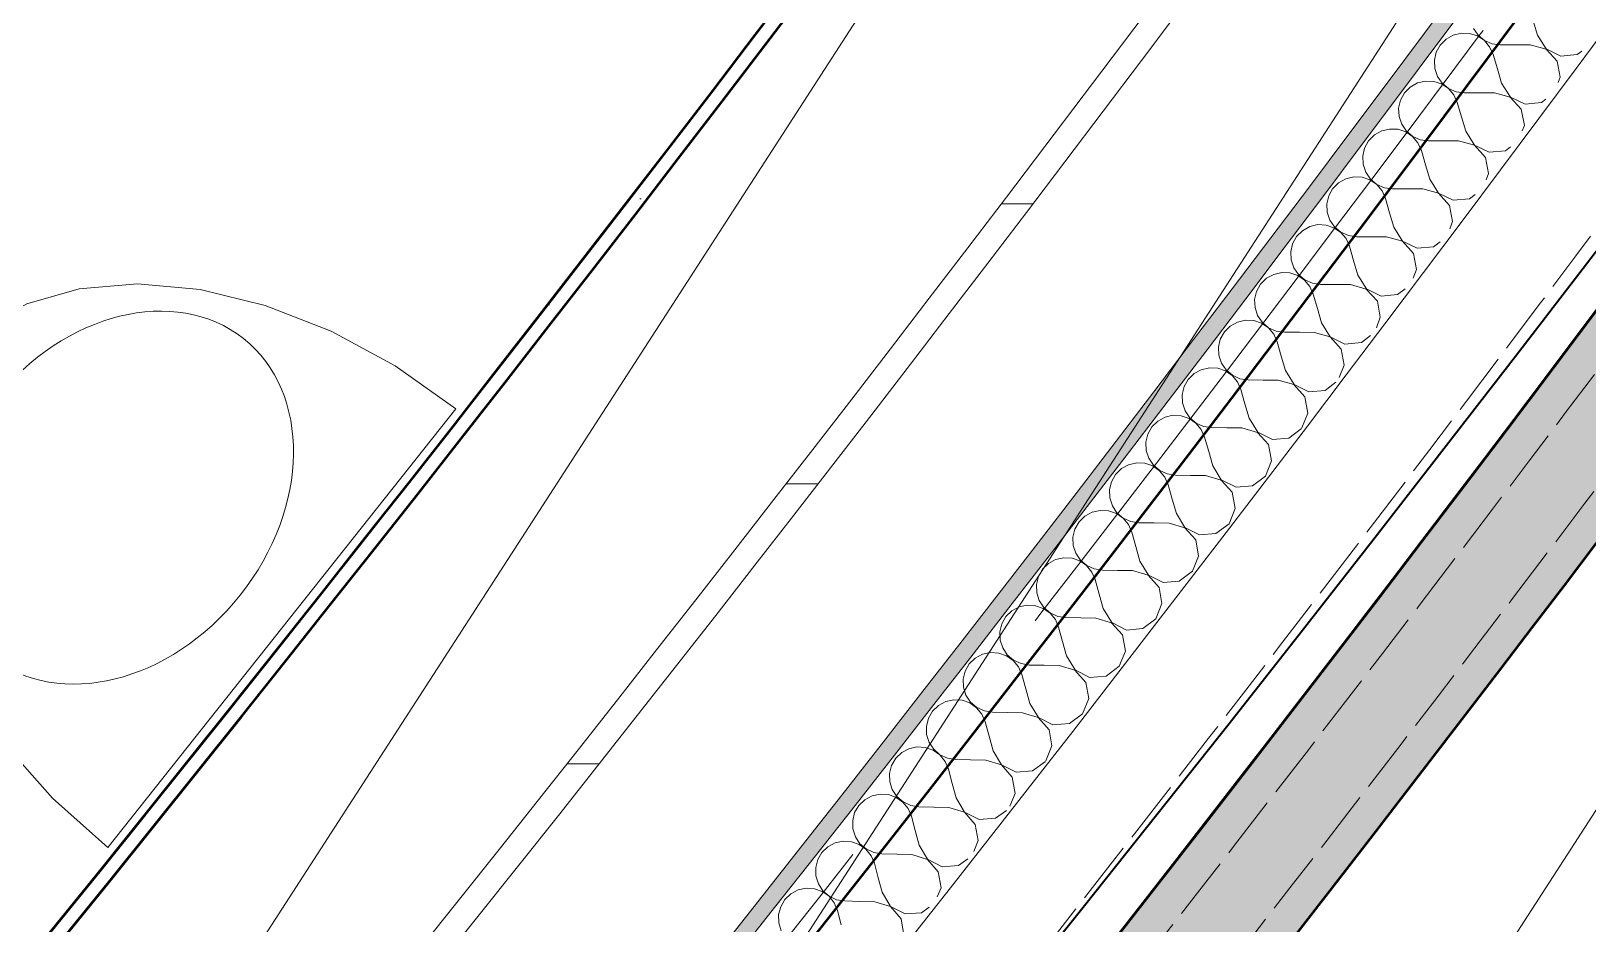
# Model space of a CAD drawing. Header units: millimetres. Extents: x -89663 to 74273, y -103666 to 18539.
# Drawn here: x -5369 to -4258, y -61114 to -60477 of the extents above; entities that cross this region are included whole.
import ezdxf
from ezdxf.enums import TextEntityAlignment as Align

# ---------------------------------------------------------------- set-up
doc = ezdxf.new("R2010")
doc.units = ezdxf.units.MM
doc.header["$MEASUREMENT"] = 0
doc.linetypes.add('Double Dashed', pattern=[1093.611073, 529.166651, -211.666656, 141.111112, -211.666656])
doc.linetypes.add('Hidden Line', pattern=[55, 45, -10])
for name, color, linetype, lineweight, true_color in [('0_Pen_No__29', 7, 'Continuous', 50, 0x2a2a2a), ('A-60-M_Mechanical_Pen_No__29', 7, 'Continuous', 50, 0x2a2a2a), ('New_A-05-M_Gross_Int_WC_s_Pen_No__74', 7, 'Continuous', 20, 0x606060), ('New_A-15-MG_Structural_Grid_Phase_2_Pen_No__222', 7, 'Continuous', 13, 0x65af33), ('New_A-20-M_Hard_Landscape_Pen_No__53', 7, 'Continuous', 35, 0x444444), ('New_A-25-M_Wall_Ext_Pen_No__107', 7, 'Continuous', 15, 0xa6a6a6), ('New_A-25-M_Wall_Ext_Pen_No__27', 7, 'Continuous', 50, 0x2a2a2a), ('New_A-25-M_Wall_Int_Pen_No__107', 7, 'Continuous', 15, 0xa6a6a6), ('New_A-25-M_Wall_Int_Pen_No__149', 7, 'Continuous', 0, 0x2a2a2a), ('New_A-35-M_FFE_Sanitary_Pen_No__211', 7, 'Continuous', 13, 0xebf6ff), ('New_A-35-M_FFE_Sanitary_Pen_No__27', 7, 'Continuous', 50, 0x2a2a2a), ('New_A-35-M_FFE_Sanitary_Pen_No__64', 7, 'Continuous', 20, 0x606060)]:
    doc.layers.add(name, color=color, linetype=linetype, lineweight=lineweight, true_color=true_color)
for name, color, linetype in [('A-20-M_Floor_Slab', 7, 'Continuous'), ('A-25-M_Wall_Ext', 7, 'Continuous'), ('New_A-05-M_Gross_Int_WC_s', 7, 'Continuous'), ('New_A-15-MG_Structural_Grid_Phase_2', 7, 'Continuous'), ('New_A-20-M_Hard_Landscape', 7, 'Continuous'), ('New_A-25-M_Wall_Ext', 7, 'Continuous'), ('New_A-25-M_Wall_Int', 7, 'Continuous'), ('New_A-35-M_FFE_Sanitary', 7, 'Continuous'), ('New_A-40-M_Soft_Landscaping_P2', 7, 'Continuous')]:
    doc.layers.add(name, color=color, linetype=linetype)
for name, color, linetype, lineweight in [('A-20-M_Floor_Slab_Pen_No__89', 8, 'Continuous', 20), ('A-25-M_Wall_Ext_Pen_No__87', 8, 'Continuous', 20), ('New_A-25-M_Wall_Ext_Pen_No__87', 8, 'Continuous', 20), ('New_A-25-M_Wall_Int_Pen_No__193', 7, 'Continuous', 18), ('New_A-40-M_Soft_Landscaping_P2_Pen_No__150', 7, 'Continuous', 0), ('New_ArchiCAD Zone Stamps_Pen_No__6', 7, 'Continuous', 35)]:
    doc.layers.add(name, color=color, linetype=linetype, lineweight=lineweight)
doc.styles.add('GENERATED_STYLE_1', font='')
doc.styles.add('GENERATED_STYLE_3', font='')
doc.styles.add('GENERATED_STYLE_4', font='')
doc.styles.get('GENERATED_STYLE_1').set_extended_font_data('Arial', bold=True)
doc.styles.get('GENERATED_STYLE_3').set_extended_font_data('Arial')
doc.styles.get('GENERATED_STYLE_4').set_extended_font_data('Swis721 BT')

# ---------------------------------------------------------------- blocks, each defined once
blk = doc.blocks.new('Mesh_6_1', base_point=(-2004.1, -57229.4))
at = {"layer": 'New_A-20-M_Hard_Landscape_Pen_No__53', "linetype": 'Continuous', "flags": 128}
blk.add_lwpolyline([(-2004.1, -57229.4, -0.183374), (-18001.8, -70543.4), (-17579.3, -76160.8), (-17223, -76133.9), (-14657.1, -75939.9), (-15007.7, -71280.4, 0.205807), (-603, -57840.4)], format="xyb", close=True, dxfattribs=at)
blk = doc.blocks.new('Male WC_INB 0163_43_1', base_point=(-7292.1, -60664.2))
at = {"layer": 'New_A-05-M_Gross_Int_WC_s_Pen_No__74', "linetype": 'Continuous'}
blk.add_arc((-26580.2, -43935.2), 27309.7, 312.41044, 326.00205, dxfattribs=at)
at = {"layer": 'New_ArchiCAD Zone Stamps_Pen_No__6'}
for tag, height, style, p in [('ROOM_NAME', 250, 'GENERATED_STYLE_1', (-7557.7, -59352)), ('zoneNameLine2', 250, 'GENERATED_STYLE_1', (-7746.1, -59784.1)), ('ROOM_NUMBER', 200, 'GENERATED_STYLE_3', (-7934.5, -60204.8)), ('measuredAreaCode', 200, 'GENERATED_STYLE_3', (-8091.6, -60564.9)), ('DUMMY_649', 200, 'GENERATED_STYLE_3', (-7784.2, -60699)), ('DUMMY_650', 200, 'GENERATED_STYLE_3', (-7294.8, -60912.3)), ('DUMMY_651', 133.3, 'GENERATED_STYLE_3', (-7015.5, -61018.9))]:
    blk.add_attdef(tag, text='', height=height, rotation=336.4404, dxfattribs=dict(at, style=style)).set_placement(p, align=Align.TOP_LEFT)
blk = doc.blocks.new('Mesh_26_1', base_point=(-15007.7, -71280.4))
at = {"layer": 'New_A-40-M_Soft_Landscaping_P2_Pen_No__150', "linetype": 'Continuous', "flags": 128}
blk.add_lwpolyline([(-15007.7, -71280.4), (-14657.1, -75939.9, 0.09191), (5945.5, -69347.8), (9078.1, -62163.8), (-603, -57840.4, -0.205807)], format="xyb", close=True, dxfattribs=at)
blk = doc.blocks.new('Slab_69_1', base_point=(-4661.6, -61666.9))
at = {"layer": 'A-20-M_Floor_Slab_Pen_No__89', "linetype": 'Continuous', "flags": 128}
blk.add_lwpolyline([(-4661.6, -61666.9), (-5233.2, -61169.7), (-2072.9, -56277.4), (-1394, -56608.6)], close=True, dxfattribs=at)
blk = doc.blocks.new('Slab_70_1', base_point=(-5233.2, -61169.7))
at = {"layer": 'A-20-M_Floor_Slab_Pen_No__89', "linetype": 'Continuous', "flags": 128}
blk.add_lwpolyline([(-5233.2, -61169.7), (-4985.5, -61385.1), (-1778.7, -56420.9), (-2072.9, -56277.4)], close=True, dxfattribs=at)
blk = doc.blocks.new('Wall_53_1', base_point=(-38176, -69536.6))
at = {"layer": 'New_A-25-M_Wall_Ext_Pen_No__107', "linetype": 'Continuous', "lineweight": 0, "true_color": 0x535353}
blk.add_hatch(color=251, dxfattribs=at).paths.add_polyline_path([(-7888.7, -64664.4), (-7855.1, -64701.5), (-7821.6, -64738.5, 0.106432), (-877.5, -55078.3), (-969.2, -55038.4, -0.106432)])
at = {"layer": 'New_A-25-M_Wall_Ext_Pen_No__27', "linetype": 'Continuous'}
for radius, end in [(28161.8, 336.44044), (28261.8, 331.6191)]:
    blk.add_arc((-26783.5, -43782), radius, 312.13949, end, dxfattribs=at)
blk = doc.blocks.new('Wall_55_1', base_point=(-38175.9, -69536.5))
at = {"layer": 'New_A-25-M_Wall_Ext_Pen_No__87', "linetype": 'Hidden Line'}
for radius in [28161.8, 28211.8]:
    blk.add_arc((-26758.9, -43792.8), radius, 246.08329, 336.44041, dxfattribs=at)
blk = doc.blocks.new('Wall_120_1', base_point=(-8161.2, -64098.5))
at = {"layer": 'New_A-35-M_FFE_Sanitary_Pen_No__211', "linetype": 'Continuous'}
h = blk.add_hatch(dxfattribs=at)
h.set_pattern_fill('Plaster_0001', color=256, style=0, pattern_type=2)
h.set_pattern_definition([(229.20706, (0, 0), (-131.12933, 113.1596), [0, -100]), (229.20706, (32.9, -94.43), (-131.12933, 113.1596), [0, -100])])
h.paths.add_polyline_path([(-8154.4, -64105.9, 0.059246), (-3930.6, -59211.3), (-3938.9, -59205.7, -0.059154), (-8153.8, -64091.8)])
at = {"layer": 'New_A-35-M_FFE_Sanitary_Pen_No__27', "linetype": 'Continuous'}
for radius, start, end in [(27366.5, 312.44686, 325.98819), (27376.5, 312.42597, 325.98824)]:
    blk.add_arc((-26623.6, -43897.9), radius, start, end, dxfattribs=at)
blk = doc.blocks.new('Wall_231_1', base_point=(-38294.6, -69816.9))
at = {"layer": 'A-25-M_Wall_Ext_Pen_No__87', "linetype": 'Hidden Line'}
for radius, start, end in [(28130.8, 246.16287, 336.76285), (28469.8, 246.15506, 336.76093)]:
    blk.add_arc((-26785.3, -43777.2), radius, start, end, dxfattribs=at)
blk = doc.blocks.new('*X703')
at = {"layer": 'New_A-25-M_Wall_Int_Pen_No__107', "linetype": 'Continuous'}
for p, q in [((-4336.4, -60479.4), (-4339.7, -60474.6)), ((-4294, -60479.4), (-4297.1, -60469.1)), ((-4366.2, -60491.6), (-4363.4, -60486.5)), ((-4363.4, -60486.5), (-4359.2, -60482.3)), ((-4359.2, -60482.3), (-4354.1, -60479.4)), ((-4354.1, -60479.4), (-4348.3, -60478)), ((-4348.3, -60478), (-4342.4, -60478.2)), ((-4342.4, -60478.2), (-4336.8, -60480)), ((-4336.8, -60480), (-4331.9, -60483.3)), ((-4331.8, -60483.2), (-4336.4, -60479.4)), ((-4331.9, -60483.3), (-4328.1, -60487.8)), ((-4326.4, -60485.6), (-4331.8, -60483.2)), ((-4328.1, -60487.8), (-4325.6, -60493.2)), ((-4320.5, -60486.4), (-4326.4, -60485.6)), ((-4309.8, -60486.3), (-4320.5, -60486.4)), ((-4299.1, -60486.3), (-4309.8, -60486.3)), ((-4299.1, -60486.3), (-4287.8, -60489.4)), ((-4287.7, -60489.3), (-4294, -60479.4)), ((-4367.5, -60497.4), (-4366.2, -60491.6)), ((-4367.2, -60503.3), (-4367.5, -60497.4)), ((-4322.6, -60503.5), (-4325.6, -60493.2)), ((-4287.8, -60489.4), (-4279.9, -60498)), ((-4277.2, -60494.4), (-4287.7, -60489.3)), ((-4279.9, -60498), (-4277.7, -60509.5)), ((-4265.5, -60493.2), (-4277.2, -60494.4)), ((-4262.4, -60490.8), (-4265.5, -60493.2)), ((-4365.3, -60508.9), (-4367.2, -60503.3)), ((-4361.9, -60513.7), (-4365.3, -60508.9)), ((-4319.6, -60513.8), (-4322.6, -60503.5)), ((-4277.7, -60509.5), (-4279.1, -60513.3)), ((-4391.8, -60525.9), (-4388.9, -60520.7)), ((-4388.9, -60520.7), (-4384.8, -60516.5)), ((-4384.8, -60516.5), (-4379.6, -60513.6)), ((-4379.6, -60513.6), (-4373.9, -60512.3)), ((-4373.9, -60512.3), (-4368, -60512.5)), ((-4368, -60512.5), (-4362.4, -60514.3)), ((-4362.4, -60514.3), (-4357.5, -60517.6)), ((-4357.4, -60517.5), (-4361.9, -60513.7)), ((-4357.5, -60517.6), (-4353.6, -60522.1)), ((-4351.9, -60519.9), (-4357.4, -60517.5)), ((-4346.1, -60520.7), (-4351.9, -60519.9)), ((-4335.4, -60520.7), (-4346.1, -60520.7)), ((-4324.7, -60520.6), (-4335.4, -60520.7)), ((-4324.7, -60520.6), (-4313.4, -60523.8)), ((-4313.3, -60523.7), (-4319.6, -60513.8)), ((-4393.1, -60531.6), (-4391.8, -60525.9)), ((-4392.8, -60537.5), (-4393.1, -60531.6)), ((-4353.6, -60522.1), (-4351.2, -60527.5)), ((-4348.2, -60537.8), (-4351.2, -60527.5)), ((-4313.4, -60523.8), (-4305.5, -60532.4)), ((-4302.8, -60528.8), (-4313.3, -60523.7)), ((-4305.5, -60532.4), (-4303.3, -60543.9)), ((-4291.1, -60527.6), (-4302.8, -60528.8)), ((-4287.9, -60525.2), (-4291.1, -60527.6)), ((-4390.9, -60543.1), (-4392.8, -60537.5)), ((-4387.5, -60548), (-4390.9, -60543.1)), ((-4345.2, -60548.1), (-4348.2, -60537.8)), ((-4303.3, -60543.9), (-4304.8, -60547.9)), ((-4417.4, -60560.1), (-4414.5, -60554.9)), ((-4414.5, -60554.9), (-4410.4, -60550.7)), ((-4410.4, -60550.7), (-4405.2, -60547.9)), ((-4405.2, -60547.9), (-4399.5, -60546.5)), ((-4399.5, -60546.5), (-4393.6, -60546.7)), ((-4393.6, -60546.7), (-4388, -60548.6)), ((-4388, -60548.6), (-4383.1, -60551.9)), ((-4383, -60551.8), (-4387.5, -60548)), ((-4383.1, -60551.9), (-4379.3, -60556.4)), ((-4377.6, -60554.1), (-4383, -60551.8)), ((-4371.7, -60554.9), (-4377.6, -60554.1)), ((-4361, -60554.9), (-4371.7, -60554.9)), ((-4350.3, -60554.9), (-4361, -60554.9)), ((-4350.3, -60554.9), (-4339, -60558.1)), ((-4338.9, -60558), (-4345.2, -60548.1)), ((-4418.7, -60565.8), (-4417.4, -60560.1)), ((-4418.4, -60571.7), (-4418.7, -60565.8)), ((-4379.3, -60556.4), (-4376.8, -60561.8)), ((-4373.8, -60572.1), (-4376.8, -60561.8)), ((-4339, -60558.1), (-4331.1, -60566.8)), ((-4328.4, -60563.1), (-4338.9, -60558)), ((-4316.7, -60562), (-4328.4, -60563.1)), ((-4313.2, -60559.3), (-4316.7, -60562)), ((-4416.5, -60577.3), (-4418.4, -60571.7)), ((-4413.2, -60582.2), (-4416.5, -60577.3)), ((-4370.8, -60582.4), (-4373.8, -60572.1)), ((-4331.1, -60566.8), (-4328.9, -60578.3)), ((-4440.2, -60589.1), (-4436, -60584.9)), ((-4436, -60584.9), (-4430.9, -60582)), ((-4430.9, -60582), (-4425.1, -60580.7)), ((-4425.1, -60580.7), (-4419.2, -60580.9)), ((-4419.2, -60580.9), (-4413.6, -60582.8)), ((-4413.6, -60582.8), (-4408.7, -60586.1)), ((-4408.6, -60586), (-4413.2, -60582.2)), ((-4408.7, -60586.1), (-4404.9, -60590.6)), ((-4403.2, -60588.4), (-4408.6, -60586)), ((-4397.4, -60589.2), (-4403.2, -60588.4)), ((-4364.6, -60592.3), (-4370.8, -60582.4)), ((-4328.9, -60578.3), (-4330.6, -60582.8)), ((-4444.4, -60600), (-4443, -60594.2)), ((-4443, -60594.2), (-4440.2, -60589.1)), ((-4404.9, -60590.6), (-4402.5, -60596)), ((-4399.5, -60606.3), (-4402.5, -60596)), ((-4386.7, -60589.2), (-4397.4, -60589.2)), ((-4375.9, -60589.2), (-4386.7, -60589.2)), ((-4375.9, -60589.2), (-4364.7, -60592.4)), ((-4364.7, -60592.4), (-4356.8, -60601)), ((-4354.1, -60597.4), (-4364.6, -60592.3)), ((-4342.4, -60596.3), (-4354.1, -60597.4)), ((-4338.4, -60593.2), (-4342.4, -60596.3)), ((-4444.1, -60605.9), (-4444.4, -60600)), ((-4442.2, -60611.5), (-4444.1, -60605.9)), ((-4396.5, -60616.6), (-4399.5, -60606.3)), ((-4356.8, -60601), (-4354.6, -60612.6)), ((-4465.9, -60623.2), (-4461.7, -60619.1)), ((-4461.7, -60619.1), (-4456.6, -60616.2)), ((-4456.6, -60616.2), (-4450.8, -60614.8)), ((-4450.8, -60614.8), (-4444.9, -60615.1)), ((-4444.9, -60615.1), (-4439.3, -60617)), ((-4438.9, -60616.4), (-4442.2, -60611.5)), ((-4439.3, -60617), (-4434.4, -60620.3)), ((-4434.3, -60620.1), (-4438.9, -60616.4)), ((-4434.4, -60620.3), (-4430.6, -60624.8)), ((-4428.9, -60622.5), (-4434.3, -60620.1)), ((-4390.3, -60626.5), (-4396.5, -60616.6)), ((-4354.6, -60612.6), (-4356.6, -60617.8)), ((-4470.1, -60634.1), (-4468.8, -60628.4)), ((-4468.8, -60628.4), (-4465.9, -60623.2)), ((-4430.6, -60624.8), (-4428.2, -60630.2)), ((-4423.1, -60623.4), (-4428.9, -60622.5)), ((-4425.2, -60640.5), (-4428.2, -60630.2)), ((-4412.4, -60623.4), (-4423.1, -60623.4)), ((-4401.7, -60623.4), (-4412.4, -60623.4)), ((-4401.7, -60623.4), (-4390.4, -60626.6)), ((-4390.4, -60626.6), (-4382.5, -60635.3)), ((-4379.8, -60631.7), (-4390.3, -60626.5)), ((-4368.1, -60630.6), (-4379.8, -60631.7)), ((-4363.5, -60627), (-4368.1, -60630.6)), ((-4469.8, -60640), (-4470.1, -60634.1)), ((-4468, -60645.6), (-4469.8, -60640)), ((-4422.3, -60650.8), (-4425.2, -60640.5)), ((-4382.5, -60635.3), (-4380.3, -60646.8)), ((-4491.7, -60657.3), (-4487.5, -60653.1)), ((-4487.5, -60653.1), (-4482.3, -60650.3)), ((-4482.3, -60650.3), (-4476.6, -60648.9)), ((-4476.6, -60648.9), (-4470.7, -60649.2)), ((-4470.7, -60649.2), (-4465.1, -60651.1)), ((-4464.6, -60650.5), (-4468, -60645.6)), ((-4465.1, -60651.1), (-4460.2, -60654.4)), ((-4460.1, -60654.3), (-4464.6, -60650.5)), ((-4460.2, -60654.4), (-4456.4, -60659)), ((-4454.7, -60656.7), (-4460.1, -60654.3)), ((-4416.1, -60660.7), (-4422.3, -60650.8)), ((-4380.3, -60646.8), (-4382.8, -60653)), ((-4495.9, -60668.2), (-4494.5, -60662.5)), ((-4494.5, -60662.5), (-4491.7, -60657.3)), ((-4456.4, -60659), (-4454, -60664.4)), ((-4448.8, -60657.5), (-4454.7, -60656.7)), ((-4451, -60674.6), (-4454, -60664.4)), ((-4438.1, -60657.6), (-4448.8, -60657.5)), ((-4427.4, -60657.6), (-4438.1, -60657.6)), ((-4427.4, -60657.6), (-4416.2, -60660.9)), ((-4416.2, -60660.9), (-4408.3, -60669.5)), ((-4405.6, -60665.9), (-4416.1, -60660.7)), ((-4393.9, -60664.8), (-4405.6, -60665.9)), ((-4388.4, -60660.6), (-4393.9, -60664.8)), ((-4495.6, -60674.1), (-4495.9, -60668.2)), ((-4493.8, -60679.7), (-4495.6, -60674.1)), ((-4448.1, -60684.9), (-4451, -60674.6)), ((-4408.3, -60669.5), (-4406.2, -60681)), ((-4517.5, -60691.4), (-4513.3, -60687.2)), ((-4513.3, -60687.2), (-4508.1, -60684.4)), ((-4508.1, -60684.4), (-4502.4, -60683)), ((-4502.4, -60683), (-4496.5, -60683.3)), ((-4496.5, -60683.3), (-4490.9, -60685.2)), ((-4490.4, -60684.6), (-4493.8, -60679.7)), ((-4490.9, -60685.2), (-4486, -60688.5)), ((-4485.9, -60688.4), (-4490.4, -60684.6)), ((-4486, -60688.5), (-4482.2, -60693.1)), ((-4480.5, -60690.8), (-4485.9, -60688.4)), ((-4441.9, -60694.9), (-4448.1, -60684.9)), ((-4406.2, -60681), (-4409, -60688.5)), ((-4521.7, -60702.2), (-4520.4, -60696.5)), ((-4520.4, -60696.5), (-4517.5, -60691.4)), ((-4482.2, -60693.1), (-4479.8, -60698.5)), ((-4474.7, -60691.6), (-4480.5, -60690.8)), ((-4476.9, -60708.8), (-4479.8, -60698.5)), ((-4463.9, -60691.7), (-4474.7, -60691.6)), ((-4453.2, -60691.8), (-4463.9, -60691.7)), ((-4453.2, -60691.8), (-4442, -60695)), ((-4442, -60695), (-4434.1, -60703.7)), ((-4431.4, -60700.1), (-4441.9, -60694.9)), ((-4419.7, -60699), (-4431.4, -60700.1)), ((-4413.2, -60694.1), (-4419.7, -60699)), ((-4521.5, -60708.1), (-4521.7, -60702.2)), ((-4519.6, -60713.7), (-4521.5, -60708.1)), ((-4473.9, -60719.1), (-4476.9, -60708.8)), ((-4434.1, -60703.7), (-4432, -60715.2)), ((-4543.3, -60725.4), (-4539.2, -60721.2)), ((-4539.2, -60721.2), (-4534, -60718.4)), ((-4534, -60718.4), (-4528.2, -60717)), ((-4528.2, -60717), (-4522.3, -60717.3)), ((-4522.3, -60717.3), (-4516.7, -60719.2)), ((-4516.3, -60718.6), (-4519.6, -60713.7)), ((-4516.7, -60719.2), (-4511.9, -60722.6)), ((-4511.8, -60722.4), (-4516.3, -60718.6)), ((-4467.8, -60729), (-4473.9, -60719.1)), ((-4432, -60715.2), (-4435.5, -60724.1)), ((-4547.6, -60736.2), (-4546.2, -60730.5)), ((-4546.2, -60730.5), (-4543.3, -60725.4)), ((-4511.9, -60722.6), (-4508.1, -60727.1)), ((-4506.4, -60724.9), (-4511.8, -60722.4)), ((-4508.1, -60727.1), (-4505.7, -60732.5)), ((-4500.5, -60725.7), (-4506.4, -60724.9)), ((-4502.8, -60742.8), (-4505.7, -60732.5)), ((-4489.8, -60725.8), (-4500.5, -60725.7)), ((-4479.1, -60725.9), (-4489.8, -60725.8)), ((-4479.1, -60725.9), (-4467.9, -60729.1)), ((-4467.9, -60729.1), (-4460, -60737.8)), ((-4457.3, -60734.2), (-4467.8, -60729)), ((-4445.6, -60733.2), (-4457.3, -60734.2)), ((-4437.9, -60727.3), (-4445.6, -60733.2)), ((-4547.4, -60742.1), (-4547.6, -60736.2)), ((-4545.5, -60747.8), (-4547.4, -60742.1)), ((-4499.8, -60753.1), (-4502.8, -60742.8)), ((-4460, -60737.8), (-4457.9, -60749.4)), ((-4569.3, -60759.3), (-4565.1, -60755.2)), ((-4565.1, -60755.2), (-4559.9, -60752.4)), ((-4559.9, -60752.4), (-4554.2, -60751)), ((-4554.2, -60751), (-4548.3, -60751.3)), ((-4548.3, -60751.3), (-4542.7, -60753.2)), ((-4542.2, -60752.7), (-4545.5, -60747.8)), ((-4542.7, -60753.2), (-4537.8, -60756.6)), ((-4537.7, -60756.5), (-4542.2, -60752.7)), ((-4493.7, -60763.1), (-4499.8, -60753.1)), ((-4457.9, -60749.4), (-4462.1, -60760)), ((-4573.6, -60770.2), (-4572.2, -60764.5)), ((-4572.2, -60764.5), (-4569.3, -60759.3)), ((-4537.8, -60756.6), (-4534, -60761.2)), ((-4532.3, -60758.9), (-4537.7, -60756.5)), ((-4534, -60761.2), (-4531.6, -60766.6)), ((-4526.4, -60759.8), (-4532.3, -60758.9)), ((-4515.7, -60759.9), (-4526.4, -60759.8)), ((-4505, -60759.9), (-4515.7, -60759.9)), ((-4505, -60759.9), (-4493.8, -60763.2)), ((-4493.8, -60763.2), (-4486, -60771.9)), ((-4483.2, -60768.3), (-4493.7, -60763.1)), ((-4462.4, -60760.4), (-4471.6, -60767.3)), ((-4573.3, -60776.1), (-4573.6, -60770.2)), ((-4571.5, -60781.7), (-4573.3, -60776.1)), ((-4528.7, -60776.9), (-4531.6, -60766.6)), ((-4525.8, -60787.2), (-4528.7, -60776.9)), ((-4486, -60771.9), (-4483.9, -60783.5)), ((-4471.6, -60767.3), (-4483.2, -60768.3)), ((-4591, -60789.1), (-4585.9, -60786.3)), ((-4585.9, -60786.3), (-4580.1, -60785)), ((-4580.1, -60785), (-4574.2, -60785.3)), ((-4574.2, -60785.3), (-4568.6, -60787.2)), ((-4568.2, -60786.6), (-4571.5, -60781.7)), ((-4568.6, -60787.2), (-4563.8, -60790.6)), ((-4563.7, -60790.4), (-4568.2, -60786.6)), ((-4519.7, -60797.1), (-4525.8, -60787.2)), ((-4483.9, -60783.5), (-4488.2, -60794.4)), ((-4599.5, -60804.1), (-4598.1, -60798.4)), ((-4598.1, -60798.4), (-4595.2, -60793.3)), ((-4595.2, -60793.3), (-4591, -60789.1)), ((-4563.8, -60790.6), (-4560, -60795.1)), ((-4558.3, -60792.9), (-4563.7, -60790.4)), ((-4560, -60795.1), (-4557.6, -60800.6)), ((-4552.4, -60793.8), (-4558.3, -60792.9)), ((-4541.7, -60793.9), (-4552.4, -60793.8)), ((-4531, -60794), (-4541.7, -60793.9)), ((-4531, -60794), (-4519.8, -60797.3)), ((-4519.8, -60797.3), (-4512, -60806)), ((-4509.2, -60802.4), (-4519.7, -60797.1)), ((-4488.2, -60794.4), (-4497.5, -60801.4)), ((-4599.3, -60810), (-4599.5, -60804.1)), ((-4597.5, -60815.7), (-4599.3, -60810)), ((-4554.7, -60810.9), (-4557.6, -60800.6)), ((-4551.8, -60821.2), (-4554.7, -60810.9)), ((-4512, -60806), (-4509.9, -60817.5)), ((-4497.5, -60801.4), (-4509.2, -60802.4)), ((-4617.1, -60823), (-4611.9, -60820.2)), ((-4611.9, -60820.2), (-4606.1, -60818.9)), ((-4606.1, -60818.9), (-4600.2, -60819.2)), ((-4600.2, -60819.2), (-4594.6, -60821.2)), ((-4594.2, -60820.6), (-4597.5, -60815.7)), ((-4594.6, -60821.2), (-4589.8, -60824.5)), ((-4589.7, -60824.4), (-4594.2, -60820.6)), ((-4545.7, -60831.2), (-4551.8, -60821.2)), ((-4509.9, -60817.5), (-4514.2, -60828.4)), ((-4625.6, -60838), (-4624.2, -60832.3)), ((-4624.2, -60832.3), (-4621.3, -60827.2)), ((-4621.3, -60827.2), (-4617.1, -60823)), ((-4589.8, -60824.5), (-4586, -60829.1)), ((-4584.3, -60826.8), (-4589.7, -60824.4)), ((-4586, -60829.1), (-4583.7, -60834.5)), ((-4578.5, -60827.7), (-4584.3, -60826.8)), ((-4567.7, -60827.8), (-4578.5, -60827.7)), ((-4557, -60828), (-4567.7, -60827.8)), ((-4557, -60828), (-4545.8, -60831.3)), ((-4545.8, -60831.3), (-4538, -60840)), ((-4535.2, -60836.4), (-4545.7, -60831.2)), ((-4514.2, -60828.4), (-4523.6, -60835.4)), ((-4625.4, -60843.9), (-4625.6, -60838)), ((-4623.5, -60849.5), (-4625.4, -60843.9)), ((-4580.8, -60844.8), (-4583.7, -60834.5)), ((-4538, -60840), (-4535.9, -60851.5)), ((-4523.6, -60835.4), (-4535.2, -60836.4)), ((-4643.1, -60856.9), (-4638, -60854.1)), ((-4638, -60854.1), (-4632.2, -60852.8)), ((-4632.2, -60852.8), (-4626.3, -60853.1)), ((-4626.3, -60853.1), (-4620.7, -60855)), ((-4620.3, -60854.5), (-4623.5, -60849.5)), ((-4620.7, -60855), (-4615.9, -60858.4)), ((-4615.7, -60858.3), (-4620.3, -60854.5)), ((-4577.9, -60855.1), (-4580.8, -60844.8)), ((-4571.8, -60865.1), (-4577.9, -60855.1)), ((-4535.9, -60851.5), (-4540.3, -60862.4)), ((-4651.7, -60871.9), (-4650.3, -60866.1)), ((-4650.3, -60866.1), (-4647.3, -60861)), ((-4647.3, -60861), (-4643.1, -60856.9)), ((-4615.9, -60858.4), (-4612.1, -60863)), ((-4610.4, -60860.7), (-4615.7, -60858.3)), ((-4612.1, -60863), (-4609.8, -60868.4)), ((-4604.5, -60861.6), (-4610.4, -60860.7)), ((-4593.8, -60861.8), (-4604.5, -60861.6)), ((-4583.1, -60861.9), (-4593.8, -60861.8)), ((-4583.1, -60861.9), (-4571.9, -60865.3)), ((-4571.9, -60865.3), (-4564.1, -60874)), ((-4561.3, -60870.4), (-4571.8, -60865.1)), ((-4540.3, -60862.4), (-4549.7, -60869.4)), ((-4651.5, -60877.8), (-4651.7, -60871.9)), ((-4606.9, -60878.7), (-4609.8, -60868.4)), ((-4564.1, -60874), (-4562.1, -60885.5)), ((-4549.7, -60869.4), (-4561.3, -60870.4)), ((-4669.3, -60890.7), (-4664.1, -60887.9)), ((-4664.1, -60887.9), (-4658.3, -60886.6)), ((-4658.3, -60886.6), (-4652.4, -60887)), ((-4652.4, -60887), (-4646.8, -60888.9)), ((-4649.7, -60883.4), (-4651.5, -60877.8)), ((-4646.4, -60888.3), (-4649.7, -60883.4)), ((-4641.9, -60892.1), (-4646.4, -60888.3)), ((-4604, -60889), (-4606.9, -60878.7)), ((-4562.1, -60885.5), (-4566.4, -60896.4)), ((-4676.4, -60900), (-4673.5, -60894.8)), ((-4673.5, -60894.8), (-4669.3, -60890.7)), ((-4646.8, -60888.9), (-4642, -60892.3)), ((-4642, -60892.3), (-4638.2, -60896.9)), ((-4636.5, -60894.6), (-4641.9, -60892.1)), ((-4638.2, -60896.9), (-4635.9, -60902.3)), ((-4630.7, -60895.5), (-4636.5, -60894.6)), ((-4620, -60895.7), (-4630.7, -60895.5)), ((-4609.2, -60895.8), (-4620, -60895.7)), ((-4609.2, -60895.8), (-4598, -60899.2)), ((-4597.9, -60899), (-4604, -60889)), ((-4598, -60899.2), (-4590.2, -60907.9)), ((-4587.5, -60904.4), (-4597.9, -60899)), ((-4566.4, -60896.4), (-4575.8, -60903.4)), ((-4677.8, -60905.7), (-4676.4, -60900)), ((-4677.6, -60911.6), (-4677.8, -60905.7)), ((-4633, -60912.6), (-4635.9, -60902.3)), ((-4590.2, -60907.9), (-4588.2, -60919.5)), ((-4575.8, -60903.4), (-4587.5, -60904.4)), ((-4695.4, -60924.5), (-4690.2, -60921.7)), ((-4690.2, -60921.7), (-4684.5, -60920.4)), ((-4684.5, -60920.4), (-4678.6, -60920.8)), ((-4678.6, -60920.8), (-4673, -60922.7)), ((-4675.8, -60917.2), (-4677.6, -60911.6)), ((-4672.5, -60922.1), (-4675.8, -60917.2)), ((-4668, -60926), (-4672.5, -60922.1)), ((-4630.2, -60922.9), (-4633, -60912.6)), ((-4588.2, -60919.5), (-4592.6, -60930.3)), ((-4702.6, -60933.7), (-4699.7, -60928.6)), ((-4699.7, -60928.6), (-4695.4, -60924.5)), ((-4673, -60922.7), (-4668.2, -60926.1)), ((-4668.2, -60926.1), (-4664.4, -60930.7)), ((-4662.7, -60928.4), (-4668, -60926)), ((-4664.4, -60930.7), (-4662.1, -60936.1)), ((-4656.8, -60929.4), (-4662.7, -60928.4)), ((-4646.1, -60929.5), (-4656.8, -60929.4)), ((-4635.4, -60929.7), (-4646.1, -60929.5)), ((-4635.4, -60929.7), (-4624.2, -60933.1)), ((-4624.1, -60932.9), (-4630.2, -60922.9)), ((-4624.2, -60933.1), (-4616.4, -60941.8)), ((-4613.7, -60938.3), (-4624.1, -60932.9)), ((-4592.6, -60930.3), (-4602, -60937.3)), ((-4704, -60939.4), (-4702.6, -60933.7)), ((-4703.8, -60945.3), (-4704, -60939.4)), ((-4659.2, -60946.4), (-4662.1, -60936.1)), ((-4616.4, -60941.8), (-4614.4, -60953.4)), ((-4602, -60937.3), (-4613.7, -60938.3)), ((-4721.7, -60958.2), (-4716.5, -60955.4)), ((-4716.5, -60955.4), (-4710.7, -60954.2)), ((-4710.7, -60954.2), (-4704.8, -60954.5)), ((-4704.8, -60954.5), (-4699.2, -60956.5)), ((-4702, -60951), (-4703.8, -60945.3)), ((-4698.8, -60955.9), (-4702, -60951)), ((-4656.4, -60956.8), (-4659.2, -60946.4)), ((-4614.4, -60953.4), (-4618.8, -60964.2)), ((-4728.8, -60967.4), (-4725.9, -60962.3)), ((-4725.9, -60962.3), (-4721.7, -60958.2)), ((-4699.2, -60956.5), (-4694.4, -60959.9)), ((-4694.3, -60959.7), (-4698.8, -60955.9)), ((-4694.4, -60959.9), (-4690.7, -60964.5)), ((-4688.9, -60962.2), (-4694.3, -60959.7)), ((-4690.7, -60964.5), (-4688.3, -60969.9)), ((-4683.1, -60963.1), (-4688.9, -60962.2)), ((-4672.4, -60963.3), (-4683.1, -60963.1)), ((-4661.7, -60963.5), (-4672.4, -60963.3)), ((-4661.7, -60963.5), (-4650.5, -60966.9)), ((-4650.3, -60966.8), (-4656.4, -60956.8)), ((-4618.8, -60964.2), (-4628.2, -60971.2)), ((-4730.3, -60973.2), (-4728.8, -60967.4)), ((-4730.1, -60979.1), (-4730.3, -60973.2)), ((-4685.5, -60980.2), (-4688.3, -60969.9)), ((-4650.5, -60966.9), (-4642.7, -60975.7)), ((-4639.9, -60972.1), (-4650.3, -60966.8)), ((-4642.7, -60975.7), (-4640.7, -60987.2)), ((-4628.2, -60971.2), (-4639.9, -60972.1)), ((-4742.7, -60989.2), (-4737, -60987.9)), ((-4737, -60987.9), (-4731.1, -60988.3)), ((-4731.1, -60988.3), (-4725.5, -60990.2)), ((-4728.3, -60984.7), (-4730.1, -60979.1)), ((-4725, -60989.6), (-4728.3, -60984.7)), ((-4682.7, -60990.6), (-4685.5, -60980.2)), ((-4640.7, -60987.2), (-4645, -60997.9)), ((-4755.1, -61001.1), (-4752.2, -60996)), ((-4752.2, -60996), (-4747.9, -60991.9)), ((-4747.9, -60991.9), (-4742.7, -60989.2)), ((-4725.5, -60990.2), (-4720.7, -60993.6)), ((-4720.6, -60993.5), (-4725, -60989.6)), ((-4720.7, -60993.6), (-4716.9, -60998.2)), ((-4715.2, -60996), (-4720.6, -60993.5)), ((-4716.9, -60998.2), (-4714.6, -61003.7)), ((-4709.4, -60996.9), (-4715.2, -60996)), ((-4698.7, -60997.1), (-4709.4, -60996.9)), ((-4687.9, -60997.3), (-4698.7, -60997.1)), ((-4687.9, -60997.3), (-4676.7, -61000.7)), ((-4676.6, -61000.6), (-4682.7, -60990.6)), ((-4645.3, -60998.2), (-4654.5, -61005)), ((-4756.6, -61006.9), (-4755.1, -61001.1)), ((-4756.4, -61012.8), (-4756.6, -61006.9)), ((-4711.8, -61014), (-4714.6, -61003.7)), ((-4676.7, -61000.7), (-4669, -61009.5)), ((-4666.2, -61005.9), (-4676.6, -61000.6)), ((-4669, -61009.5), (-4667, -61021.1)), ((-4654.5, -61005), (-4666.2, -61005.9)), ((-4769.1, -61022.8), (-4763.3, -61021.6)), ((-4763.3, -61021.6), (-4757.4, -61021.9)), ((-4757.4, -61021.9), (-4751.8, -61023.9)), ((-4754.6, -61018.4), (-4756.4, -61012.8)), ((-4751.4, -61023.3), (-4754.6, -61018.4)), ((-4709, -61024.3), (-4711.8, -61014)), ((-4667, -61021.1), (-4670.7, -61030.1)), ((-4781.5, -61034.8), (-4778.5, -61029.7)), ((-4778.5, -61029.7), (-4774.3, -61025.6)), ((-4774.3, -61025.6), (-4769.1, -61022.8)), ((-4751.8, -61023.9), (-4747, -61027.3)), ((-4746.9, -61027.2), (-4751.4, -61023.3)), ((-4747, -61027.3), (-4743.3, -61031.9)), ((-4741.5, -61029.7), (-4746.9, -61027.2)), ((-4743.3, -61031.9), (-4741, -61037.4)), ((-4735.7, -61030.6), (-4741.5, -61029.7)), ((-4725, -61030.9), (-4735.7, -61030.6)), ((-4714.3, -61031.1), (-4725, -61030.9)), ((-4714.3, -61031.1), (-4703.1, -61034.5)), ((-4703, -61034.4), (-4709, -61024.3)), ((-4673.1, -61033.2), (-4680.9, -61038.8)), ((-4782.9, -61040.5), (-4781.5, -61034.8)), ((-4782.8, -61046.4), (-4782.9, -61040.5)), ((-4738.2, -61047.7), (-4741, -61037.4)), ((-4703.1, -61034.5), (-4695.4, -61043.3)), ((-4692.6, -61039.7), (-4703, -61034.4)), ((-4695.4, -61043.3), (-4693.4, -61054.8)), ((-4680.9, -61038.8), (-4692.6, -61039.7)), ((-4795.4, -61056.4), (-4789.7, -61055.2)), ((-4789.7, -61055.2), (-4783.8, -61055.6)), ((-4781, -61052), (-4782.8, -61046.4)), ((-4777.7, -61057), (-4781, -61052)), ((-4735.4, -61058), (-4738.2, -61047.7)), ((-4693.4, -61054.8), (-4696.5, -61062.5)), ((-4807.9, -61068.4), (-4804.9, -61063.3)), ((-4804.9, -61063.3), (-4800.6, -61059.2)), ((-4800.6, -61059.2), (-4795.4, -61056.4)), ((-4783.8, -61055.6), (-4778.2, -61057.6)), ((-4778.2, -61057.6), (-4773.4, -61061)), ((-4773.3, -61060.8), (-4777.7, -61057)), ((-4773.4, -61061), (-4769.7, -61065.6)), ((-4767.9, -61063.4), (-4773.3, -61060.8)), ((-4769.7, -61065.6), (-4767.4, -61071)), ((-4762.1, -61064.3), (-4767.9, -61063.4)), ((-4751.4, -61064.5), (-4762.1, -61064.3)), ((-4740.7, -61064.8), (-4751.4, -61064.5)), ((-4740.7, -61064.8), (-4729.5, -61068.2)), ((-4729.4, -61068.1), (-4735.4, -61058)), ((-4809.3, -61074.1), (-4807.9, -61068.4)), ((-4809.2, -61080), (-4809.3, -61074.1)), ((-4764.6, -61081.4), (-4767.4, -61071)), ((-4729.5, -61068.2), (-4721.8, -61077)), ((-4719, -61073.5), (-4729.4, -61068.1)), ((-4721.8, -61077), (-4719.8, -61088.6)), ((-4707.3, -61072.6), (-4719, -61073.5)), ((-4700.8, -61067.9), (-4707.3, -61072.6)), ((-4821.9, -61090), (-4816.1, -61088.8)), ((-4816.1, -61088.8), (-4810.2, -61089.2)), ((-4807.4, -61085.6), (-4809.2, -61080)), ((-4804.2, -61090.6), (-4807.4, -61085.6)), ((-4761.8, -61091.7), (-4764.6, -61081.4)), ((-4719.8, -61088.6), (-4722.5, -61095)), ((-4834.3, -61102), (-4831.3, -61096.9)), ((-4831.3, -61096.9), (-4827.1, -61092.8)), ((-4827.1, -61092.8), (-4821.9, -61090)), ((-4810.2, -61089.2), (-4804.6, -61091.2)), ((-4804.6, -61091.2), (-4799.8, -61094.6)), ((-4799.7, -61094.5), (-4804.2, -61090.6)), ((-4799.8, -61094.6), (-4796.1, -61099.2)), ((-4794.4, -61097), (-4799.7, -61094.5)), ((-4796.1, -61099.2), (-4793.8, -61104.7)), ((-4788.5, -61097.9), (-4794.4, -61097)), ((-4777.8, -61098.2), (-4788.5, -61097.9)), ((-4767.1, -61098.5), (-4777.8, -61098.2)), ((-4767.1, -61098.5), (-4755.9, -61101.9)), ((-4755.8, -61101.8), (-4761.8, -61091.7)), ((-4835.8, -61107.7), (-4834.3, -61102)), ((-4835.6, -61113.6), (-4835.8, -61107.7)), ((-4791.1, -61115), (-4793.8, -61104.7)), ((-4755.9, -61101.9), (-4748.2, -61110.7)), ((-4745.4, -61107.2), (-4755.8, -61101.8)), ((-4748.2, -61110.7), (-4746.3, -61122.3)), ((-4733.7, -61106.3), (-4745.4, -61107.2)), ((-4728.3, -61102.4), (-4733.7, -61106.3)), ((-4833.9, -61119.2), (-4835.6, -61113.6))]:
    blk.add_line(p, q, dxfattribs=at)
blk = doc.blocks.new('Wall_254_1', base_point=(-7921.5, -64417.2))
at = {"layer": 'New_A-25-M_Wall_Int_Pen_No__107', "linetype": 'Continuous'}
h = blk.add_hatch(dxfattribs=at)
h.set_pattern_fill('Plywood_0001', color=256, style=0, pattern_type=2)
h.set_pattern_definition([(0, (0, 0), (0, 200), [])])
h.paths.add_polyline_path([(-1322.1, -54884.5, -0.105152), (-8043, -64284.3), (-8030.8, -64297.6, 0.105152), (-1305.6, -54891.7)])
blk.add_hatch(color=256, dxfattribs=at).paths.add_polyline_path([(-7921.5, -64417.2, 0.105152), (-1157.1, -54956.4), (-1168.1, -54951.6, -0.105152), (-7929.6, -64408.3)])
at = {"layer": 'New_A-25-M_Wall_Int_Pen_No__149', "linetype": 'Continuous'}
for radius in [27776.8, 28046.8]:
    blk.add_arc((-26783.5, -43782), radius, 312.42955, 336.44041, dxfattribs=at)
at = {"layer": 'New_A-25-M_Wall_Int_Pen_No__193', "linetype": 'Continuous'}
for radius in [27794.8, 27944.8, 27956.8]:
    blk.add_arc((-26783.5, -43782), radius, 312.42955, 336.44041, dxfattribs=at)
at = {"layer": 'New_A-25-M_Wall_Int', "color": 250, "lineweight": 50, "true_color": 0x2a2a2a}
blk.add_blockref('*X703', (0, 0), dxfattribs=at)
blk = doc.blocks.new('Standard grid marker_24')
at = {"layer": 'New_A-15-MG_Structural_Grid_Phase_2_Pen_No__222', "linetype": 'Double Dashed'}
blk.add_arc((0, 0), 27977.6, 0, 90.63597, dxfattribs=at)
at = {"layer": 'New_A-15-MG_Structural_Grid_Phase_2_Pen_No__222', "style": 'GENERATED_STYLE_4'}
blk.add_attdef('AC_MarkerText_1', text='', height=350, rotation=90.3066, dxfattribs=at).set_placement((-1326.2, 28008), align=Align.MIDDLE_CENTER)
blk = doc.blocks.new('Urinal 19')
at = {"layer": 'New_A-35-M_FFE_Sanitary_Pen_No__64', "linetype": 'Continuous'}
for p, q in [((-200, 0), (-197, -53)), ((0, 0), (-200, 0)), ((200, 0), (0, 0)), ((197, -53), (200, 0)), ((-197, -53), (-187.9, -104.3)), ((187.9, -104.3), (197, -53)), ((-187.9, -104.3), (-173.2, -152.5)), ((173.2, -152.5), (187.9, -104.3)), ((-173.2, -152.5), (-153.2, -196.1)), ((153.2, -196.1), (173.2, -152.5)), ((-153.2, -196.1), (-128.6, -233.6)), ((128.6, -233.6), (153.2, -196.1)), ((-128.6, -233.6), (-100, -264.1)), ((100, -264.1), (128.6, -233.6)), ((-100, -264.1), (-68.4, -286.6)), ((68.4, -286.6), (100, -264.1)), ((-68.4, -286.6), (-34.7, -300.4)), ((34.7, -300.4), (68.4, -286.6)), ((-34.7, -300.4), (0, -305)), ((0, -305), (34.7, -300.4))]:
    blk.add_line(p, q, dxfattribs=at)
blk.add_ellipse((0, -150), major_axis=(-145, 0), ratio=0.772414, dxfattribs=at)
blk = doc.blocks.new('Mesh_37_1', base_point=(-603, -57840.4))
at = {"layer": 'New_A-40-M_Soft_Landscaping_P2_Pen_No__150', "linetype": 'Continuous', "flags": 128}
blk.add_lwpolyline([(-603, -57840.4, -0.205807), (-15007.7, -71280.4), (-14916.9, -72486.2, 0.161424), (-1600, -63958.3), (1156.8, -58626.3)], format="xyb", close=True, dxfattribs=at)

msp = doc.modelspace()

# ---------------------------------------------------------------- linework, layer by layer
at = {"layer": '0_Pen_No__29', "linetype": 'Continuous', "flags": 128}
for points in [[(-5038.6, -61677.4, 0.057708), (-1524.3, -56234.2)], [(-5038.6, -61677.4, 0.057708), (-1524.3, -56234.2)], [(-1524.3, -56234.2, -0.057708), (-5038.6, -61677.4)]]:
    msp.add_lwpolyline(points, format="xyb", dxfattribs=at)
at = {"layer": 'A-60-M_Mechanical_Pen_No__29', "linetype": 'Continuous'}
msp.add_arc((-26783.5, -43782), 27991.8, 320.54676, 333.75783, dxfattribs=at)

# ---------------------------------------------------------------- block references
at = {"layer": 'A-20-M_Floor_Slab', "color": 8, "linetype": 'Continuous', "lineweight": 20}
for name, p in [('Slab_69_1', (-4661.6, -61666.9)), ('Slab_70_1', (-5233.2, -61169.7))]:
    msp.add_blockref(name, p, dxfattribs=at)
at = {"layer": 'A-25-M_Wall_Ext', "color": 250, "lineweight": 50, "true_color": 0x2a2a2a}
msp.add_blockref('Wall_231_1', (-38294.6, -69816.9), dxfattribs=at)
at = {"layer": 'New_A-05-M_Gross_Int_WC_s', "linetype": 'Continuous'}
msp.add_blockref('Male WC_INB 0163_43_1', (-7292.1, -60664.2), dxfattribs=at)
at = {"layer": 'New_A-15-MG_Structural_Grid_Phase_2', "color": 8, "linetype": 'Continuous', "lineweight": 15, "zscale": 1000, "rotation": 246.1337837427074}
msp.add_blockref('Standard grid marker_24', (-26783.5, -43781.2), dxfattribs=at)
at = {"layer": 'New_A-20-M_Hard_Landscape', "color": 49, "lineweight": 35, "true_color": 0x444444}
msp.add_blockref('Mesh_6_1', (-2004.1, -57229.4), dxfattribs=at)
at = {"layer": 'New_A-25-M_Wall_Ext', "color": 250, "lineweight": 50, "true_color": 0x2a2a2a}
for name, p in [('Wall_53_1', (-38176, -69536.6)), ('Wall_55_1', (-38175.9, -69536.5))]:
    msp.add_blockref(name, p, dxfattribs=at)
at = {"layer": 'New_A-25-M_Wall_Int', "color": 250, "lineweight": 50, "true_color": 0x2a2a2a}
msp.add_blockref('Wall_254_1', (-7921.5, -64417.2), dxfattribs=at)
at = {"layer": 'New_A-35-M_FFE_Sanitary', "color": 250, "lineweight": 50, "true_color": 0x2a2a2a}
msp.add_blockref('Wall_120_1', (-8161.2, -64098.5), dxfattribs=at)
at = {"layer": 'New_A-35-M_FFE_Sanitary', "color": 251, "linetype": 'Continuous', "lineweight": 20, "true_color": 0x606060, "zscale": 1000, "rotation": 231.5894645481002}
msp.add_blockref('Urinal 19', (-5190.4, -60903), dxfattribs=at)
at = {"layer": 'New_A-40-M_Soft_Landscaping_P2'}
for name, p in [('Mesh_26_1', (-15007.7, -71280.4)), ('Mesh_37_1', (-603, -57840.4))]:
    msp.add_blockref(name, p, dxfattribs=at)

doc.saveas('drawing.dxf')
